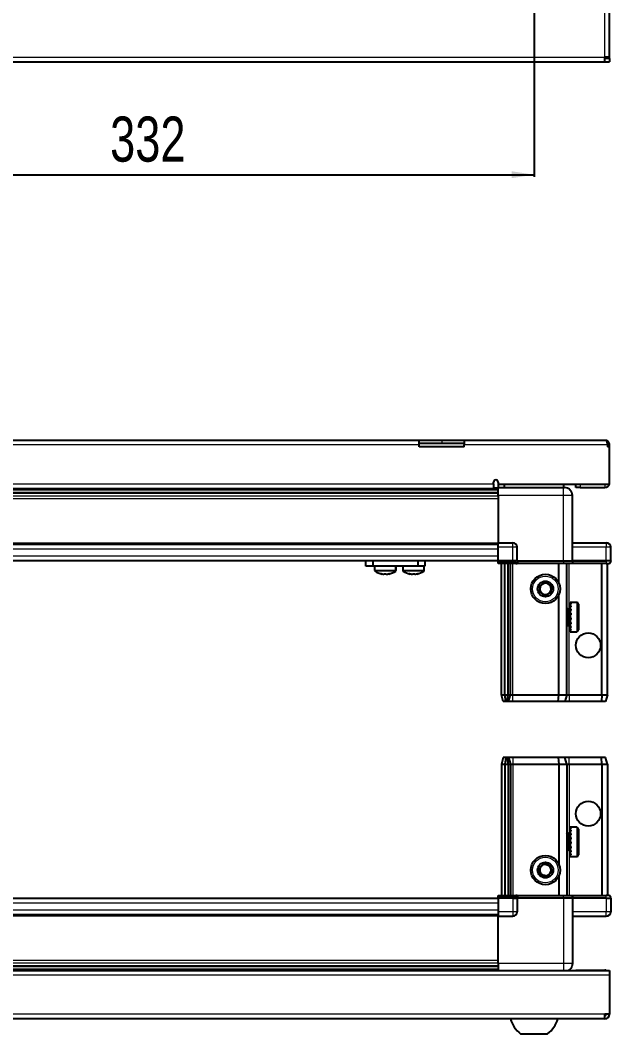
# Model space of a CAD drawing. Header units: millimetres. Extents: x 1021 to 2515, y 312 to 1714.
# Drawn here: x 1282.6 to 1544.6, y 312.1 to 761.7 of the extents above; entities that cross this region are included whole.
import ezdxf

# ---------------------------------------------------------------- set-up
doc = ezdxf.new("R2010")
doc.units = ezdxf.units.MM
doc.layers.add('FORMAT', color=7, linetype='Continuous')
doc.styles.add('SLDTEXTSTYLE0', font='TXT', dxfattribs={"width": 0.75})
doc.dimstyles.new('SLDDIMSTYLE0', dxfattribs={"dimtxt": 20, "dimasz": 10, "dimexe": 0, "dimexo": 0.0625, "dimgap": 5, "dimtad": 2, "dimdec": 1, "dimrnd": 1e-09, "dimzin": 12, "dimdsep": 46, "dimtxsty": 'SLDTEXTSTYLE0', "dimsah": 1, "dimcen": 0.09, "dimadec": 0, "dimazin": 3, "dimtfac": 1, "dimtofl": 0, "dimtmove": 0, "dimatfit": 3, "dimfxl": 0, "dimfrac": 2, "dimtolj": 1, "dimtzin": 12, "dimarcsym": 0})

# ---------------------------------------------------------------- blocks, each defined once
blk = doc.blocks.new('_D_2')
at = {"layer": 'FORMAT'}
for p, q in [((1178.63, 783.65), (1178.63, 692.16)), ((1510.63, 783.65), (1510.63, 692.16)), ((1178.63, 693.16), (1510.63, 693.16))]:
    blk.add_line(p, q, dxfattribs=at)
for points in [[(1178.63, 693.16), (1188.63, 691.63), (1188.63, 694.7)], [(1510.63, 693.16), (1500.63, 694.7), (1500.63, 691.63)]]:
    blk.add_solid(points, dxfattribs=at)
at = {"layer": 'FORMAT', "insert": (1322.46, 718.95), "char_height": 20, "attachment_point": 1, "style": 'SLDTEXTSTYLE0'}
blk.add_mtext('332', dxfattribs=at)

msp = doc.modelspace()

# ---------------------------------------------------------------- linework, layer by layer
at = {"color": 8, "linetype": 'Continuous', "lineweight": 18}
for p, q in [((1542.03, 745.26), (1542.03, 1540.06)), ((1147.23, 745.26), (1542.03, 745.26)), ((1469.63, 575.42), (1469.63, 573.92)), ((1459.63, 573.32), (1229.63, 573.32)), ((1543.13, 573.32), (1479.63, 573.32)), ((1494.63, 553.18), (1194.63, 553.18)), ((1196.63, 556.02), (1492.63, 556.02)), ((1492.63, 554.42), (1494.63, 554.42)), ((1531.13, 555.92), (1531.13, 554.42)), ((1542.03, 555.92), (1542.03, 554.42)), ((1194.63, 550.74), (1494.63, 550.74)), ((1494.63, 549.32), (1194.63, 549.32)), ((1523.63, 550.92), (1494.63, 550.92)), ((1523.63, 521.92), (1523.63, 550.92)), ((1194.63, 529.92), (1494.63, 529.92)), ((1194.63, 527.27), (1494.63, 527.27)), ((1501.13, 527.92), (1494.63, 527.92)), ((1501.13, 527.92), (1501.13, 529.92)), ((1501.13, 521.92), (1501.13, 527.92)), ((1503.13, 527.92), (1501.13, 527.92)), ((1542.63, 527.92), (1527.63, 527.92)), ((1542.63, 529.92), (1542.63, 527.92)), ((1542.63, 521.92), (1542.63, 527.92)), ((1544.63, 527.92), (1542.63, 527.92)), ((1194.63, 524.07), (1494.63, 524.07)), ((1494.63, 521.92), (1494.63, 521.59)), ((1501.13, 521.92), (1501.13, 521.59)), ((1503.33, 521.92), (1503.33, 520.72)), ((1523.63, 521.92), (1523.63, 520.72)), ((1527.83, 521.92), (1527.83, 520.72)), ((1542.63, 521.92), (1542.63, 520.72)), ((1442.04, 517.66), (1439.83, 517.66)), ((1442.14, 517.29), (1440.02, 517.29)), ((1449.33, 517.66), (1442.04, 517.66)), ((1449.14, 517.29), (1442.14, 517.29)), ((1449.19, 517.29), (1449.14, 517.29)), ((1449.38, 517.66), (1449.33, 517.66)), ((1459.83, 517.66), (1452.33, 517.66)), ((1459.72, 517.29), (1452.52, 517.29)), ((1461.64, 517.29), (1459.72, 517.29)), ((1461.83, 517.66), (1459.83, 517.66)), ((1501.13, 462.42), (1501.13, 520.72)), ((1526.13, 500.92), (1526.13, 520.72)), ((1529.53, 503.42), (1529.53, 501.73)), ((1529.53, 501.73), (1529.53, 490.42)), ((1526.13, 462.42), (1526.13, 492.92)), ((1501.13, 459.42), (1501.13, 462.42)), ((1526.13, 462.42), (1526.13, 459.42)), ((1501.13, 434.72), (1501.13, 431.72)), ((1501.13, 431.72), (1501.13, 373.42)), ((1526.13, 431.72), (1526.13, 434.72)), ((1526.13, 431.72), (1526.13, 401.22)), ((1529.53, 403.72), (1529.53, 390.72)), ((1526.13, 393.22), (1526.13, 373.42)), ((1503.33, 373.42), (1503.33, 372.22)), ((1523.63, 372.22), (1523.63, 373.42)), ((1527.83, 373.42), (1527.83, 372.22)), ((1542.63, 372.22), (1542.63, 373.42)), ((1494.63, 370.07), (1194.63, 370.07)), ((1501.13, 372.22), (1501.13, 372.55)), ((1501.13, 372.22), (1501.13, 366.22)), ((1523.63, 372.22), (1523.63, 343.22)), ((1542.63, 372.22), (1542.63, 366.22)), ((1494.63, 366.87), (1194.63, 366.87)), ((1494.63, 364.22), (1194.63, 364.22)), ((1501.13, 366.22), (1494.63, 366.22)), ((1501.13, 366.22), (1501.13, 364.22)), ((1503.13, 366.22), (1501.13, 366.22)), ((1542.63, 366.22), (1527.63, 366.22)), ((1544.63, 366.22), (1542.63, 366.22)), ((1542.63, 364.22), (1542.63, 366.22)), ((1194.63, 344.82), (1494.63, 344.82)), ((1494.63, 343.4), (1194.63, 343.4)), ((1523.63, 343.22), (1494.63, 343.22)), ((1544.13, 338.12), (1145.13, 338.12)), ((1194.63, 340.96), (1494.63, 340.96)), ((1542.03, 340.22), (1542.03, 340.32)), ((1542.03, 320.82), (1147.23, 320.82))]:
    msp.add_line(p, q, dxfattribs=at)
at = {"color": 7, "linetype": 'Continuous', "lineweight": 25}
for p, q in [((1544.13, 745.26), (1544.13, 1540.06)), ((1147.23, 743.16), (1542.03, 743.16)), ((1542.03, 743.16), (1542.03, 745.26)), ((1544.13, 745.26), (1542.03, 745.26)), ((1544.13, 744.66), (1542.03, 744.66)), ((1542.03, 743.16), (1544.13, 743.16)), ((1544.13, 744.66), (1544.13, 745.26)), ((1544.13, 744.66), (1544.13, 743.16)), ((1229.63, 575.42), (1459.63, 575.42)), ((1459.63, 573.32), (1459.63, 575.42)), ((1459.63, 575.42), (1469.63, 575.42)), ((1469.63, 575.42), (1479.63, 575.42)), ((1479.63, 575.42), (1542.53, 575.42)), ((1479.63, 575.42), (1479.63, 573.32)), ((1469.63, 573.92), (1459.63, 573.92)), ((1459.63, 572.42), (1459.63, 573.32)), ((1479.63, 572.42), (1459.63, 572.42)), ((1479.63, 573.92), (1469.63, 573.92)), ((1479.63, 572.42), (1479.63, 573.32)), ((1543.13, 573.32), (1543.13, 572.42)), ((1543.13, 573.32), (1544.13, 573.32)), ((1544.13, 572.42), (1543.13, 572.42)), ((1544.13, 572.42), (1544.13, 573.32)), ((1544.13, 555.92), (1544.13, 572.42)), ((1196.63, 553.92), (1492.63, 553.92)), ((1220.75, 553.77), (1468.51, 553.77)), ((1463.13, 553.92), (1463.13, 553.77)), ((1463.24, 553.92), (1463.24, 553.77)), ((1463.42, 553.92), (1463.42, 553.77)), ((1463.93, 553.92), (1463.93, 553.77)), ((1464.32, 553.92), (1464.32, 553.77)), ((1465.18, 553.92), (1465.18, 553.77)), ((1465.74, 553.92), (1465.74, 553.77)), ((1466.86, 553.92), (1466.86, 553.77)), ((1467.54, 553.92), (1467.54, 553.77)), ((1468.51, 553.77), (1468.81, 553.77)), ((1468.81, 553.92), (1468.81, 553.77)), ((1468.81, 553.77), (1468.82, 553.77)), ((1468.82, 553.77), (1469.55, 553.77)), ((1469.07, 553.92), (1469.07, 553.77)), ((1469.55, 553.92), (1469.55, 553.77)), ((1469.55, 553.77), (1470.84, 553.77)), ((1470.75, 553.77), (1494.63, 553.77)), ((1470.84, 553.92), (1470.84, 553.77)), ((1470.94, 553.92), (1470.94, 553.77)), ((1471.56, 553.92), (1471.56, 553.77)), ((1472.76, 553.92), (1472.76, 553.77)), ((1473.38, 553.92), (1473.38, 553.77)), ((1474.36, 553.92), (1474.36, 553.77)), ((1474.84, 553.92), (1474.84, 553.77)), ((1475.51, 553.92), (1475.51, 553.77)), ((1475.79, 553.92), (1475.79, 553.77)), ((1476.08, 553.92), (1476.08, 553.77)), ((1476.13, 553.77), (1476.13, 553.92)), ((1476.13, 553.92), (1476.13, 553.77)), ((1492.63, 556.02), (1492.63, 556.77)), ((1492.63, 556.02), (1492.63, 553.92)), ((1494.63, 556.77), (1494.63, 555.92)), ((1494.63, 555.92), (1544.13, 555.92)), ((1494.63, 555.92), (1494.63, 554.42)), ((1494.63, 554.42), (1523.63, 554.42)), ((1497.38, 555.92), (1497.38, 554.42)), ((1523.88, 554.42), (1523.88, 555.92)), ((1529.13, 554.42), (1529.13, 555.92)), ((1531.13, 554.42), (1529.13, 554.42)), ((1531.13, 554.42), (1542.03, 554.42)), ((1494.63, 551.98), (1194.63, 551.98)), ((1494.63, 551.94), (1194.63, 551.94)), ((1494.63, 550.92), (1494.63, 529.92)), ((1527.63, 521.92), (1527.63, 550.92)), ((1194.63, 529.27), (1494.63, 529.27)), ((1494.63, 529.92), (1501.13, 529.92)), ((1494.63, 527.92), (1494.63, 529.92)), ((1494.63, 521.92), (1494.63, 527.92)), ((1503.13, 521.92), (1503.13, 527.92)), ((1527.63, 529.92), (1542.63, 529.92)), ((1544.63, 521.92), (1544.63, 527.92)), ((1194.63, 522.07), (1494.63, 522.07)), ((1435.98, 519.57), (1435.98, 522.07)), ((1438.98, 522.07), (1438.98, 519.57)), ((1459.18, 519.57), (1459.18, 522.07)), ((1462.18, 522.07), (1462.18, 519.57)), ((1494.63, 521.92), (1501.13, 521.92)), ((1494.63, 521.92), (1494.63, 521.59)), ((1494.63, 521.92), (1494.63, 521.92)), ((1501.13, 521.92), (1494.63, 521.92)), ((1494.63, 520.72), (1494.63, 521.59)), ((1494.63, 521.59), (1494.63, 521.59)), ((1494.63, 521.59), (1501.13, 521.59)), ((1503.13, 521.92), (1501.13, 521.92)), ((1503.13, 521.92), (1503.13, 520.72)), ((1503.13, 521.92), (1503.33, 521.92)), ((1503.33, 521.92), (1523.63, 521.92)), ((1523.63, 521.92), (1527.63, 521.92)), ((1527.63, 521.92), (1527.63, 520.72)), ((1527.63, 521.92), (1527.83, 521.92)), ((1527.83, 521.92), (1542.63, 521.92)), ((1542.63, 521.92), (1527.83, 521.92)), ((1544.63, 521.92), (1542.63, 521.92)), ((1544.13, 520.72), (1544.63, 521.59)), ((1544.63, 521.92), (1544.63, 521.59)), ((1438.98, 519.57), (1435.98, 519.57)), ((1459.18, 519.57), (1438.98, 519.57)), ((1439.83, 519.57), (1439.83, 517.66)), ((1449.33, 517.66), (1449.33, 519.57)), ((1449.38, 517.66), (1449.38, 519.57)), ((1452.33, 519.57), (1452.33, 517.66)), ((1462.18, 519.57), (1459.18, 519.57)), ((1461.83, 517.66), (1461.83, 519.57)), ((1502.45, 520.72), (1494.63, 520.72)), ((1496.13, 462.42), (1496.13, 520.72)), ((1497.63, 462.42), (1497.63, 520.72)), ((1499.13, 462.42), (1499.13, 520.72)), ((1500.13, 462.42), (1500.13, 520.72)), ((1502.45, 520.72), (1503.13, 520.72)), ((1503.33, 520.72), (1503.13, 520.72)), ((1523.63, 520.72), (1503.33, 520.72)), ((1521.63, 511.92), (1521.63, 520.72)), ((1527.63, 520.72), (1523.63, 520.72)), ((1525.13, 462.42), (1525.13, 520.72)), ((1527.83, 520.72), (1527.63, 520.72)), ((1542.63, 520.72), (1527.83, 520.72)), ((1540.63, 462.42), (1540.63, 520.72)), ((1542.63, 520.72), (1544.13, 520.72)), ((1543.13, 462.42), (1543.13, 520.72)), ((1521.63, 462.42), (1521.63, 506.92)), ((1525.16, 500.92), (1525.13, 500.92)), ((1525.65, 500.23), (1525.16, 500.92)), ((1525.16, 500.92), (1525.16, 499.88)), ((1525.16, 499.88), (1525.16, 492.92)), ((1526.13, 500.92), (1525.65, 500.23)), ((1525.65, 500.23), (1525.65, 499.37)), ((1525.65, 499.37), (1525.65, 493.61)), ((1526.13, 500.92), (1526.13, 499.88)), ((1526.13, 499.88), (1526.13, 492.92)), ((1526.63, 501.32), (1526.53, 501.32)), ((1526.53, 501.32), (1526.53, 492.52)), ((1529.53, 503.42), (1526.63, 503.42)), ((1526.63, 503.42), (1526.63, 503.41)), ((1527.13, 503.41), (1526.63, 503.41)), ((1526.63, 503.41), (1526.63, 503.33)), ((1526.63, 503.33), (1526.63, 502.99)), ((1527.13, 503.33), (1526.63, 503.33)), ((1527.13, 502.99), (1526.63, 502.99)), ((1526.63, 502.99), (1526.63, 502.68)), ((1526.63, 502.68), (1526.63, 501.97)), ((1527.13, 502.68), (1526.63, 502.68)), ((1527.13, 501.97), (1526.63, 501.97)), ((1526.63, 501.97), (1526.63, 501.47)), ((1526.63, 501.47), (1526.63, 500.45)), ((1527.13, 501.47), (1526.63, 501.47)), ((1527.13, 500.45), (1526.63, 500.45)), ((1526.63, 500.45), (1526.63, 499.81)), ((1526.63, 499.81), (1526.63, 498.6)), ((1527.13, 499.81), (1526.63, 499.81)), ((1527.13, 503.33), (1527.13, 503.41)), ((1527.13, 502.68), (1527.13, 502.99)), ((1527.13, 501.47), (1527.13, 501.97)), ((1527.13, 499.81), (1527.13, 500.45)), ((1530.33, 502.62), (1530.33, 501.13)), ((1530.33, 501.13), (1530.33, 491.22)), ((1527.13, 498.6), (1526.63, 498.6)), ((1526.63, 498.6), (1526.63, 498.05)), ((1527.13, 498.05), (1526.63, 498.05)), ((1526.63, 497.87), (1526.63, 496.57)), ((1527.13, 497.87), (1526.63, 497.87)), ((1527.13, 496.57), (1526.63, 496.57)), ((1527.13, 496.19), (1526.63, 496.19)), ((1526.63, 496.19), (1526.63, 495.84)), ((1527.13, 495.84), (1526.63, 495.84)), ((1526.63, 495.84), (1526.63, 494.58)), ((1527.13, 494.58), (1526.63, 494.58)), ((1526.63, 494.58), (1526.63, 493.91)), ((1527.13, 497.87), (1527.13, 498.6)), ((1527.13, 495.84), (1527.13, 496.57)), ((1527.13, 493.91), (1527.13, 494.58)), ((1525.13, 492.92), (1525.16, 492.92)), ((1525.16, 492.92), (1525.65, 493.61)), ((1525.65, 493.61), (1526.13, 492.92)), ((1526.53, 492.52), (1526.63, 492.52)), ((1526.63, 493.91), (1526.63, 492.82)), ((1527.13, 493.91), (1526.63, 493.91)), ((1527.13, 492.82), (1526.63, 492.82)), ((1526.63, 492.82), (1526.63, 492.28)), ((1526.63, 492.28), (1526.63, 491.46)), ((1527.13, 492.28), (1526.63, 492.28)), ((1527.13, 491.46), (1526.63, 491.46)), ((1526.63, 491.46), (1526.63, 491.1)), ((1526.63, 491.1), (1526.63, 490.64)), ((1527.13, 491.1), (1526.63, 491.1)), ((1527.13, 490.64), (1526.63, 490.64)), ((1526.63, 490.64), (1526.63, 490.49)), ((1526.63, 490.49), (1526.63, 490.42)), ((1527.13, 490.49), (1526.63, 490.49)), ((1526.63, 490.42), (1529.53, 490.42)), ((1527.13, 492.28), (1527.13, 492.82)), ((1527.13, 491.1), (1527.13, 491.46)), ((1527.13, 490.49), (1527.13, 490.64)), ((1496.13, 462.42), (1497.63, 462.42)), ((1496.93, 459.42), (1496.13, 462.42)), ((1498.08, 459.42), (1496.93, 459.42)), ((1498.08, 459.42), (1497.63, 462.42)), ((1497.63, 462.42), (1499.13, 462.42)), ((1498.58, 459.42), (1498.08, 459.42)), ((1498.58, 459.42), (1499.13, 462.42)), ((1499.33, 459.42), (1498.58, 459.42)), ((1499.13, 462.42), (1500.13, 462.42)), ((1499.33, 459.42), (1500.13, 462.42)), ((1501.13, 459.42), (1499.33, 459.42)), ((1500.13, 462.42), (1501.13, 462.42)), ((1501.13, 462.42), (1521.63, 462.42)), ((1521.3, 459.42), (1501.13, 459.42)), ((1521.3, 459.42), (1521.63, 462.42)), ((1524.33, 459.42), (1521.3, 459.42)), ((1521.63, 462.42), (1525.13, 462.42)), ((1525.13, 462.42), (1524.33, 459.42)), ((1526.13, 459.42), (1524.33, 459.42)), ((1525.13, 462.42), (1526.13, 462.42)), ((1526.13, 462.42), (1540.63, 462.42)), ((1540.47, 459.42), (1526.13, 459.42)), ((1540.63, 462.42), (1540.47, 459.42)), ((1542.33, 459.42), (1540.47, 459.42)), ((1540.63, 462.42), (1543.13, 462.42)), ((1543.13, 462.42), (1542.33, 459.42)), ((1496.93, 434.72), (1496.13, 431.72)), ((1496.13, 431.72), (1497.63, 431.72)), ((1496.13, 431.72), (1496.13, 373.42)), ((1498.08, 434.72), (1496.93, 434.72)), ((1498.08, 434.72), (1497.63, 431.72)), ((1497.63, 431.72), (1499.13, 431.72)), ((1497.63, 431.72), (1497.63, 373.42)), ((1498.58, 434.72), (1498.08, 434.72)), ((1498.58, 434.72), (1499.13, 431.72)), ((1499.33, 434.72), (1498.58, 434.72)), ((1499.13, 431.72), (1500.13, 431.72)), ((1499.13, 431.72), (1499.13, 373.42)), ((1499.33, 434.72), (1500.13, 431.72)), ((1501.13, 434.72), (1499.33, 434.72)), ((1500.13, 431.72), (1500.13, 373.42)), ((1500.13, 431.72), (1501.13, 431.72)), ((1521.3, 434.72), (1501.13, 434.72)), ((1501.13, 431.72), (1521.63, 431.72)), ((1521.3, 434.72), (1521.63, 431.72)), ((1524.33, 434.72), (1521.3, 434.72)), ((1521.63, 431.72), (1521.63, 387.22)), ((1521.63, 431.72), (1525.13, 431.72)), ((1525.13, 431.72), (1524.33, 434.72)), ((1526.13, 434.72), (1524.33, 434.72)), ((1525.13, 431.72), (1525.13, 373.42)), ((1525.13, 431.72), (1526.13, 431.72)), ((1540.47, 434.72), (1526.13, 434.72)), ((1526.13, 431.72), (1540.63, 431.72)), ((1540.63, 431.72), (1540.47, 434.72)), ((1542.33, 434.72), (1540.47, 434.72)), ((1540.63, 431.72), (1540.63, 373.42)), ((1540.63, 431.72), (1543.13, 431.72)), ((1543.13, 431.72), (1542.33, 434.72)), ((1543.13, 431.72), (1543.13, 373.42)), ((1525.16, 401.22), (1525.13, 401.22)), ((1525.65, 400.53), (1525.16, 401.22)), ((1525.16, 401.22), (1525.16, 393.22)), ((1526.13, 401.22), (1525.65, 400.53)), ((1525.65, 400.53), (1525.65, 393.91)), ((1526.13, 401.22), (1526.13, 393.22)), ((1526.63, 401.62), (1526.53, 401.62)), ((1526.53, 401.62), (1526.53, 392.82)), ((1529.53, 403.72), (1526.63, 403.72)), ((1527.13, 403.72), (1526.63, 403.72)), ((1526.63, 403.72), (1526.63, 403.67)), ((1526.63, 403.67), (1526.63, 403.39)), ((1527.13, 403.67), (1526.63, 403.67)), ((1527.13, 403.39), (1526.63, 403.39)), ((1526.63, 403.39), (1526.63, 403.11)), ((1527.13, 403.11), (1526.63, 403.11)), ((1526.63, 403.11), (1526.63, 402.45)), ((1527.13, 402.45), (1526.63, 402.45)), ((1526.63, 402.45), (1526.63, 401.98)), ((1526.63, 401.98), (1526.63, 401)), ((1527.13, 401.98), (1526.63, 401.98)), ((1527.13, 401), (1526.63, 401)), ((1526.63, 401), (1526.63, 400.38)), ((1526.63, 400.38), (1526.63, 399.18)), ((1527.13, 400.38), (1526.63, 400.38)), ((1527.13, 403.67), (1527.13, 403.72)), ((1527.13, 403.11), (1527.13, 403.39)), ((1527.13, 401.98), (1527.13, 402.45)), ((1527.13, 400.38), (1527.13, 401)), ((1530.33, 402.92), (1530.33, 391.52)), ((1527.13, 399.18), (1526.63, 399.18)), ((1526.63, 399.18), (1526.63, 398.55)), ((1527.13, 398.55), (1526.63, 398.55)), ((1526.63, 398.47), (1526.63, 397.17)), ((1527.13, 398.47), (1526.63, 398.47)), ((1527.13, 397.17), (1526.63, 397.17)), ((1527.13, 396.69), (1526.63, 396.69)), ((1526.63, 396.69), (1526.63, 396.43)), ((1526.63, 396.43), (1526.63, 395.16)), ((1527.13, 396.43), (1526.63, 396.43)), ((1527.13, 398.47), (1527.13, 399.18)), ((1527.13, 396.43), (1527.13, 397.17)), ((1525.13, 393.22), (1525.16, 393.22)), ((1525.16, 393.22), (1525.65, 393.91)), ((1525.65, 393.91), (1526.13, 393.22)), ((1526.53, 392.82), (1526.63, 392.82)), ((1527.13, 395.16), (1526.63, 395.16)), ((1526.63, 395.16), (1526.63, 394.48)), ((1526.63, 394.48), (1526.63, 393.36)), ((1527.13, 394.48), (1526.63, 394.48)), ((1527.13, 393.36), (1526.63, 393.36)), ((1526.63, 393.36), (1526.63, 392.79)), ((1526.63, 392.79), (1526.63, 391.93)), ((1527.13, 392.79), (1526.63, 392.79)), ((1527.13, 391.93), (1526.63, 391.93)), ((1526.63, 391.93), (1526.63, 391.54)), ((1526.63, 391.54), (1526.63, 391.02)), ((1527.13, 391.54), (1526.63, 391.54)), ((1527.13, 394.48), (1527.13, 395.16)), ((1527.13, 392.79), (1527.13, 393.36)), ((1527.13, 391.54), (1527.13, 391.93)), ((1527.13, 391.02), (1526.63, 391.02)), ((1526.63, 391.02), (1526.63, 390.84)), ((1526.63, 390.84), (1526.63, 390.72)), ((1527.13, 390.84), (1526.63, 390.84)), ((1526.63, 390.72), (1529.53, 390.72)), ((1527.13, 390.84), (1527.13, 391.02)), ((1521.63, 382.22), (1521.63, 373.42)), ((1494.63, 372.55), (1494.63, 373.42)), ((1494.63, 373.42), (1502.45, 373.42)), ((1503.13, 373.42), (1502.45, 373.42)), ((1503.13, 372.22), (1503.13, 373.42)), ((1503.13, 373.42), (1503.33, 373.42)), ((1503.33, 373.42), (1523.63, 373.42)), ((1523.63, 373.42), (1527.63, 373.42)), ((1527.63, 372.22), (1527.63, 373.42)), ((1527.63, 373.42), (1527.83, 373.42)), ((1527.83, 373.42), (1542.63, 373.42)), ((1544.13, 373.42), (1542.63, 373.42)), ((1544.63, 372.55), (1544.13, 373.42)), ((1544.63, 372.55), (1544.13, 373.42)), ((1494.63, 372.07), (1194.63, 372.07)), ((1501.13, 372.55), (1494.63, 372.55)), ((1494.63, 372.22), (1494.63, 372.55)), ((1501.13, 372.22), (1494.63, 372.22)), ((1494.63, 372.22), (1494.63, 366.22)), ((1501.13, 372.22), (1503.13, 372.22)), ((1503.13, 372.22), (1501.13, 372.22)), ((1503.33, 372.22), (1503.13, 372.22)), ((1503.13, 372.22), (1503.13, 366.22)), ((1523.63, 372.22), (1503.33, 372.22)), ((1527.63, 372.22), (1523.63, 372.22)), ((1527.83, 372.22), (1527.63, 372.22)), ((1527.63, 372.22), (1527.63, 343.22)), ((1542.63, 372.22), (1527.83, 372.22)), ((1542.63, 372.22), (1544.63, 372.22)), ((1544.63, 372.22), (1544.63, 372.55)), ((1544.63, 372.22), (1544.63, 372.55)), ((1544.63, 372.22), (1544.63, 372.22)), ((1544.63, 372.22), (1544.63, 366.22)), ((1494.63, 364.87), (1194.63, 364.87)), ((1494.63, 366.22), (1494.63, 364.22)), ((1494.63, 364.22), (1501.13, 364.22)), ((1494.63, 343.22), (1494.63, 364.22)), ((1527.63, 364.22), (1542.63, 364.22)), ((1194.63, 342.2), (1494.63, 342.2)), ((1194.63, 342.16), (1494.63, 342.16)), ((1145.13, 340.22), (1544.13, 340.22)), ((1468.51, 340.37), (1220.75, 340.37)), ((1463.13, 340.22), (1463.13, 340.37)), ((1463.3, 340.22), (1463.3, 340.37)), ((1463.51, 340.22), (1463.51, 340.37)), ((1464.07, 340.22), (1464.07, 340.37)), ((1464.49, 340.22), (1464.49, 340.37)), ((1465.39, 340.22), (1465.39, 340.37)), ((1465.97, 340.22), (1465.97, 340.37)), ((1467.12, 340.22), (1467.12, 340.37)), ((1467.81, 340.22), (1467.81, 340.37)), ((1469.09, 340.37), (1468.51, 340.37)), ((1469.09, 340.22), (1469.09, 340.37)), ((1469.1, 340.37), (1469.09, 340.37)), ((1469.83, 340.37), (1469.1, 340.37)), ((1469.27, 340.22), (1469.27, 340.37)), ((1469.77, 340.22), (1469.77, 340.37)), ((1469.83, 340.22), (1469.83, 340.37)), ((1470.75, 340.37), (1469.83, 340.37)), ((1469.83, 340.37), (1469.83, 340.37)), ((1494.63, 340.37), (1470.75, 340.37)), ((1471.12, 340.22), (1471.12, 340.37)), ((1471.83, 340.22), (1471.83, 340.37)), ((1473, 340.22), (1473, 340.37)), ((1473.61, 340.22), (1473.61, 340.37)), ((1474.55, 340.22), (1474.55, 340.37)), ((1475, 340.22), (1475, 340.37)), ((1475.62, 340.22), (1475.62, 340.37)), ((1475.87, 340.22), (1475.87, 340.37)), ((1476.11, 340.22), (1476.11, 340.37)), ((1476.13, 340.22), (1476.13, 340.37)), ((1529.13, 340.32), (1542.03, 340.32)), ((1529.13, 340.32), (1529.13, 340.22)), ((1544.13, 340.22), (1544.13, 338.12)), ((1544.13, 338.12), (1544.13, 320.82)), ((1544.13, 320.82), (1542.03, 320.82)), ((1542.03, 318.72), (1542.03, 320.82)), ((1542.03, 318.72), (1147.23, 318.72)), ((1504.63, 312.12), (1516.63, 312.12))]:
    msp.add_line(p, q, dxfattribs=at)
at = {"color": 7, "linetype": 'Continuous', "lineweight": 25, "flags": 128}
msp.add_lwpolyline([(1542.67, 340.22), (1542.44, 340.28), (1542.03, 340.32)], dxfattribs=at)
at = {"color": 7, "linetype": 'Continuous', "lineweight": 25}
for centre, radius in [((1515.63, 509.42), 6.5), ((1515.63, 509.42), 3.46), ((1534.63, 484.42), 5.5), ((1534.63, 409.72), 5.5), ((1515.63, 384.72), 6.5), ((1515.63, 384.72), 3.46)]:
    msp.add_circle(centre, radius, dxfattribs=at)
at = {"color": 8, "linetype": 'Continuous', "lineweight": 18}
for centre in [(1515.63, 509.42), (1515.63, 384.72)]:
    msp.add_circle(centre, 5.7, dxfattribs=at)
at = {"color": 7, "linetype": 'Continuous', "lineweight": 25}
for centre, radius, start, end in [((1493.63, 556.77), 1, 0, 180), ((1542.03, 556.52), 2.1, 270, 343.3985), ((1501.13, 527.92), 2, 0, 90), ((1542.63, 527.92), 2, 0, 90), ((1440.28, 517.66), 0.45, 180, 235.2821), ((1444.58, 523.87), 8, 235.2821, 259.054), ((1444.58, 523.87), 8, 280.846, 304.7179), ((1444.63, 523.87), 8, 280.9211, 304.7179), ((1448.88, 517.66), 0.45, 304.7179, 0), ((1448.93, 517.66), 0.45, 304.7179, 0), ((1452.78, 517.66), 0.45, 180, 235.2821), ((1457.08, 523.87), 8, 235.2821, 258.923), ((1457.08, 523.87), 8, 280.9392, 304.7179), ((1461.38, 517.66), 0.45, 304.7179, 0), ((1515.63, 509.42), 2.5, 118.295, 178.295), ((1515.63, 509.42), 2.5, 178.295, 238.295), ((1515.63, 509.42), 2.5, 58.295, 118.295), ((1515.63, 509.42), 2.5, 298.295, 358.295), ((1515.63, 509.42), 2.5, 358.295, 58.295), ((1515.63, 509.42), 2.5, 238.295, 298.295), ((1526.13, 501.32), 0.4, 270, 0), ((1529.53, 502.62), 0.8, 360, 90), ((1526.13, 492.52), 0.4, 360, 90), ((1529.53, 491.22), 0.8, 270, 0), ((1526.13, 401.62), 0.4, 270, 0), ((1529.53, 402.92), 0.8, 360, 90), ((1526.13, 392.82), 0.4, 360, 90), ((1529.53, 391.52), 0.8, 270, 0), ((1515.63, 384.72), 2.5, 74.6767, 134.6767), ((1515.63, 384.72), 2.5, 14.6767, 74.6767), ((1515.63, 384.72), 2.5, 134.6767, 194.6767), ((1515.63, 384.72), 2.5, 194.6767, 254.6767), ((1515.63, 384.72), 2.5, 254.6767, 314.6767), ((1515.63, 384.72), 2.5, 314.6767, 14.6767), ((1501.13, 366.22), 2, 270, 0), ((1542.63, 366.22), 2, 270, 0), ((1542.03, 320.82), 2.1, 270, 360), ((1542.03, 320.82), 0.6, 270, 0), ((1511.65, 321.74), 11.91, 194.7004, 233.8734), ((1509.6, 321.74), 11.91, 306.1266, 345.2996)]:
    msp.add_arc(centre, radius, start, end, dxfattribs=at)
for centre, start_param, end_param in [((1501.13, 518.12), 5.560451, 6.283185), ((1501.13, 376.02), 3.141593, 3.864327)]:
    msp.add_ellipse(centre, major_axis=(0, 3.46), ratio=0.57735, start_param=start_param, end_param=end_param, dxfattribs=at)
for points, knots in [([(1542.53, 575.42), (1542.58, 575.39), (1542.67, 575.34), (1542.8, 574.95), (1542.93, 574.39), (1543.04, 573.81), (1543.11, 573.45), (1543.13, 573.32)], [0, 0, 0, 0, 0.2302553, 0.4485219, 0.6667858, 0.8850496, 1, 1, 1, 1]), ([(1544.13, 573.32), (1544.1, 573.57), (1544.05, 574.07), (1543.66, 574.7), (1543.14, 575.16), (1542.72, 575.28), (1542.54, 575.34)], [0, 0, 0, 0, 0.273243, 0.53226, 0.791273, 1, 1, 1, 1]), ([(1494.63, 550.92), (1494.63, 551.31), (1494.63, 552.1), (1494.63, 553.15), (1494.63, 553.94), (1494.63, 554.36), (1494.63, 554.4), (1494.63, 554.42)], [0, 0, 0, 0, 0.2146939, 0.4293877, 0.6440816, 0.8587754, 1, 1, 1, 1]), ([(1523.63, 554.42), (1523.69, 554.42), (1523.83, 554.42), (1523.99, 554.42), (1524.11, 554.42), (1524.12, 554.42), (1524.13, 554.42)], [0, 0, 0, 0, 0.249394, 0.500333, 0.750167, 1, 1, 1, 1]), ([(1527.63, 550.92), (1527.58, 551.36), (1527.51, 552.04), (1527.07, 552.85), (1526.62, 553.41), (1526.06, 553.86), (1525.25, 554.3), (1524.57, 554.37), (1524.13, 554.42)], [0, 0, 0, 0, 0.239457, 0.368361, 0.5, 0.631639, 0.760543, 1, 1, 1, 1]), ([(1443.06, 516.02), (1443.06, 516.02), (1443.02, 516.02), (1442.81, 516.09), (1442.65, 516.15), (1442.59, 516.18), (1442.58, 516.19), (1442.58, 516.19), (1442.59, 516.19), (1442.61, 516.19), (1442.66, 516.18), (1442.88, 516.13), (1443.21, 516.06), (1443.59, 516.01), (1443.87, 516.01), (1444.13, 516.05), (1444.27, 516.12), (1444.4, 516.18), (1444.45, 516.19), (1444.47, 516.19), (1444.49, 516.19), (1444.52, 516.19), (1444.56, 516.18), (1444.68, 516.14), (1444.84, 516.06), (1445.09, 516.01), (1445.45, 516.01), (1445.82, 516.06), (1446.15, 516.12), (1446.38, 516.18), (1446.46, 516.19), (1446.48, 516.19), (1446.49, 516.19), (1446.49, 516.19), (1446.47, 516.17), (1446.31, 516.09), (1446.07, 516.01), (1446.09, 516.01), (1446.09, 516.01)], [0, 0, 0, 0, 0.024519, 0.105974, 0.133842, 0.147819, 0.153553, 0.156403, 0.15928, 0.16178, 0.166477, 0.181648, 0.254111, 0.300998, 0.335579, 0.379192, 0.462021, 0.482676, 0.486455, 0.490271, 0.492817, 0.495357, 0.499784, 0.513427, 0.576955, 0.640973, 0.679017, 0.731371, 0.789083, 0.818039, 0.821666, 0.824546, 0.82745, 0.830805, 0.837158, 0.863854, 0.969866, 1, 1, 1, 1]), ([(1455.55, 516.02), (1455.56, 516.02), (1455.61, 516.01), (1455.56, 516.03), (1455.44, 516.08), (1455.33, 516.13), (1455.28, 516.15), (1455.25, 516.17), (1455.23, 516.18), (1455.23, 516.19), (1455.24, 516.19), (1455.24, 516.19), (1455.25, 516.19)], [0, 0, 0, 0, 0.117513, 0.319182, 0.655587, 0.780657, 0.858887, 0.909792, 0.960055, 0.979586, 0.994792, 1, 1, 1, 1]), ([(1455.25, 516.19), (1455.25, 516.19), (1455.26, 516.19), (1455.3, 516.19), (1455.46, 516.15), (1455.75, 516.09), (1456.1, 516.03), (1456.43, 516.01), (1456.76, 516.02), (1456.97, 516.09), (1457.13, 516.15), (1457.21, 516.18), (1457.25, 516.19), (1457.28, 516.19), (1457.3, 516.19), (1457.32, 516.19), (1457.37, 516.18), (1457.47, 516.13), (1457.58, 516.06), (1457.78, 516.01), (1458.03, 516.01), (1458.42, 516.05), (1458.77, 516.12), (1459.04, 516.18), (1459.1, 516.19), (1459.12, 516.19), (1459.13, 516.19), (1459.13, 516.19), (1459.12, 516.18), (1459.02, 516.14), (1458.81, 516.07), (1458.59, 516.01), (1458.58, 516.01), (1458.58, 516.02)], [0, 0, 0, 0, 0.003351, 0.008063, 0.021119, 0.079476, 0.149012, 0.192992, 0.237333, 0.333888, 0.366922, 0.38349, 0.390287, 0.393665, 0.397075, 0.40004, 0.405607, 0.423591, 0.509487, 0.565066, 0.606058, 0.657756, 0.755941, 0.780424, 0.784904, 0.789427, 0.792445, 0.795456, 0.800704, 0.816876, 0.89218, 0.968066, 1, 1, 1, 1]), ([(1513.09, 508.05), (1513.1, 508.57), (1513.13, 509.53), (1513.16, 510.49), (1513.17, 510.94)], [0, 0, 0, 0, 0.534686, 1, 1, 1, 1]), ([(1515.54, 506.53), (1515.25, 506.72), (1514.55, 507.15), (1513.7, 507.67), (1513.19, 507.99), (1513.09, 508.05)], [0, 0, 0, 0, 0.362901, 0.866875, 1, 1, 1, 1]), ([(1513.17, 510.94), (1513.63, 511.18), (1514.48, 511.64), (1515.32, 512.09), (1515.72, 512.31)], [0, 0, 0, 0, 0.534686, 1, 1, 1, 1]), ([(1515.72, 512.31), (1515.82, 512.24), (1516.33, 511.93), (1517.18, 511.4), (1517.88, 510.97), (1518.17, 510.79)], [0, 0, 0, 0, 0.133125, 0.637099, 1, 1, 1, 1]), ([(1518.17, 510.79), (1518.16, 510.27), (1518.13, 509.31), (1518.1, 508.35), (1518.09, 507.9)], [0, 0, 0, 0, 0.534686, 1, 1, 1, 1]), ([(1518.09, 507.9), (1517.63, 507.66), (1516.78, 507.2), (1515.94, 506.75), (1515.54, 506.53)], [0, 0, 0, 0, 0.534686, 1, 1, 1, 1]), ([(1512.85, 385.48), (1513.21, 385.85), (1513.9, 386.52), (1514.58, 387.2), (1514.9, 387.51)], [0, 0, 0, 0, 0.534686, 1, 1, 1, 1]), ([(1514.9, 387.51), (1515.4, 387.38), (1516.33, 387.12), (1517.25, 386.87), (1517.68, 386.75)], [0, 0, 0, 0, 0.534686, 1, 1, 1, 1]), ([(1517.68, 386.75), (1517.71, 386.63), (1517.87, 386.05), (1518.12, 385.09), (1518.33, 384.29), (1518.41, 383.96)], [0, 0, 0, 0, 0.133125, 0.637099, 1, 1, 1, 1]), ([(1513.58, 382.69), (1513.49, 383.02), (1513.28, 383.82), (1513.03, 384.78), (1512.88, 385.36), (1512.85, 385.48)], [0, 0, 0, 0, 0.362901, 0.866875, 1, 1, 1, 1]), ([(1516.36, 381.93), (1515.86, 382.06), (1514.93, 382.32), (1514.01, 382.57), (1513.58, 382.69)], [0, 0, 0, 0, 0.534686, 1, 1, 1, 1]), ([(1518.41, 383.96), (1518.05, 383.59), (1517.36, 382.92), (1516.68, 382.24), (1516.36, 381.93)], [0, 0, 0, 0, 0.534686, 1, 1, 1, 1]), ([(1494.63, 343.22), (1494.63, 342.82), (1494.63, 342.03), (1494.63, 341.02), (1494.63, 340.39), (1494.63, 340.23), (1494.63, 340.22)], [0, 0, 0, 0, 0.32552, 0.65104, 0.97656, 1, 1, 1, 1]), ([(1527.63, 343.22), (1527.58, 342.78), (1527.51, 342.1), (1527.08, 341.29), (1526.62, 340.73), (1526.22, 340.37), (1525.95, 340.24), (1525.91, 340.22)], [0, 0, 0, 0, 0.363018, 0.558438, 0.758004, 0.95757, 1, 1, 1, 1])]:
    msp.add_open_spline(points, degree=3, knots=knots, dxfattribs=at)
at = {"color": 8, "linetype": 'Continuous', "lineweight": 18}
for points, knots in [([(1523.63, 550.92), (1523.63, 551.36), (1523.63, 552.04), (1523.63, 552.85), (1523.63, 553.41), (1523.63, 553.86), (1523.63, 554.3), (1523.63, 554.37), (1523.63, 554.42)], [0, 0, 0, 0, 0.239457, 0.368361, 0.5, 0.631639, 0.760543, 1, 1, 1, 1]), ([(1523.63, 343.22), (1523.63, 342.78), (1523.63, 342.1), (1523.63, 341.29), (1523.63, 340.73), (1523.63, 340.37), (1523.63, 340.24), (1523.63, 340.22)], [0, 0, 0, 0, 0.363018, 0.558438, 0.758004, 0.95757, 1, 1, 1, 1])]:
    msp.add_open_spline(points, degree=3, knots=knots, dxfattribs=at)
for points in [[(1527.63, 550.92), (1527.57, 550.92), (1527.45, 550.92), (1526.52, 550.92), (1525.2, 550.92), (1524.15, 550.92), (1523.63, 550.92)], [(1527.63, 343.22), (1527.57, 343.22), (1527.45, 343.22), (1526.52, 343.22), (1525.2, 343.22), (1524.15, 343.22), (1523.63, 343.22)]]:
    msp.add_open_spline(points, degree=3, dxfattribs=at)

# ---------------------------------------------------------------- dimensions: what is measured, and where the dimension line sits
at = {"layer": 'FORMAT'}
dim = msp.add_linear_dim(base=(1510.63, 693.16), p1=(1178.63, 783.66), p2=(1510.63, 783.66), angle=0, dimstyle='SLDDIMSTYLE0', dxfattribs=at)
dim.commit()
dim.dimension.update_dxf_attribs({"geometry": '_D_2', "text_midpoint": (1344.63, 693.16), "dimtype": 160})

doc.saveas('drawing.dxf')
